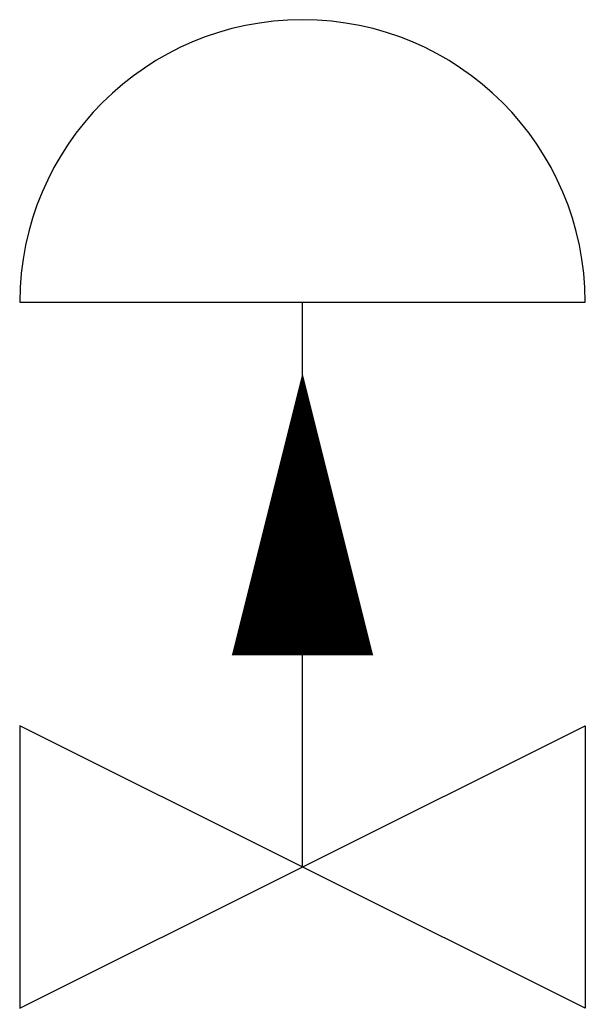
# Model space of a CAD drawing. Extents: x 0 to 0.25, y -0.062 to 0.375.
import ezdxf

# ---------------------------------------------------------------- set-up
doc = ezdxf.new("R2010")
doc.units = 0
doc.layers.get('0').update_dxf_attribs({"linetype": 'CONTINUOUS'})
doc.layers.add('4', color=4, linetype='CONTINUOUS')

# ---------------------------------------------------------------- blocks, each defined once
blk = doc.blocks.new('PID269')
at = {"layer": '4', "color": 0}
blk.add_lwpolyline([(0, 0, 0, 0.0625, 0), (0, -0.125, 0.0625, 0.0625, 0)], format="xyseb", dxfattribs=at)

msp = doc.modelspace()

# ---------------------------------------------------------------- linework, layer by layer
at = {"color": 0}
for p, q in [((0, 0.25), (0.25, 0.25)), ((0.125, 0), (0.125, 0.25)), ((0, 0.0625), (0, -0.0625)), ((0, -0.0625), (0.25, 0.0625)), ((0.25, -0.0625), (0, 0.0625)), ((0.25, 0.0625), (0.25, -0.0625))]:
    msp.add_line(p, q, dxfattribs=at)
msp.add_lwpolyline([(0.25, 0), (0.25, 0)], dxfattribs=at)
msp.add_arc((0.125, 0.25), 0.125, 0, 180, dxfattribs=at)

# ---------------------------------------------------------------- block references
msp.add_blockref('PID269', (0.125, 0.21875), dxfattribs=at)

doc.saveas('drawing.dxf')
